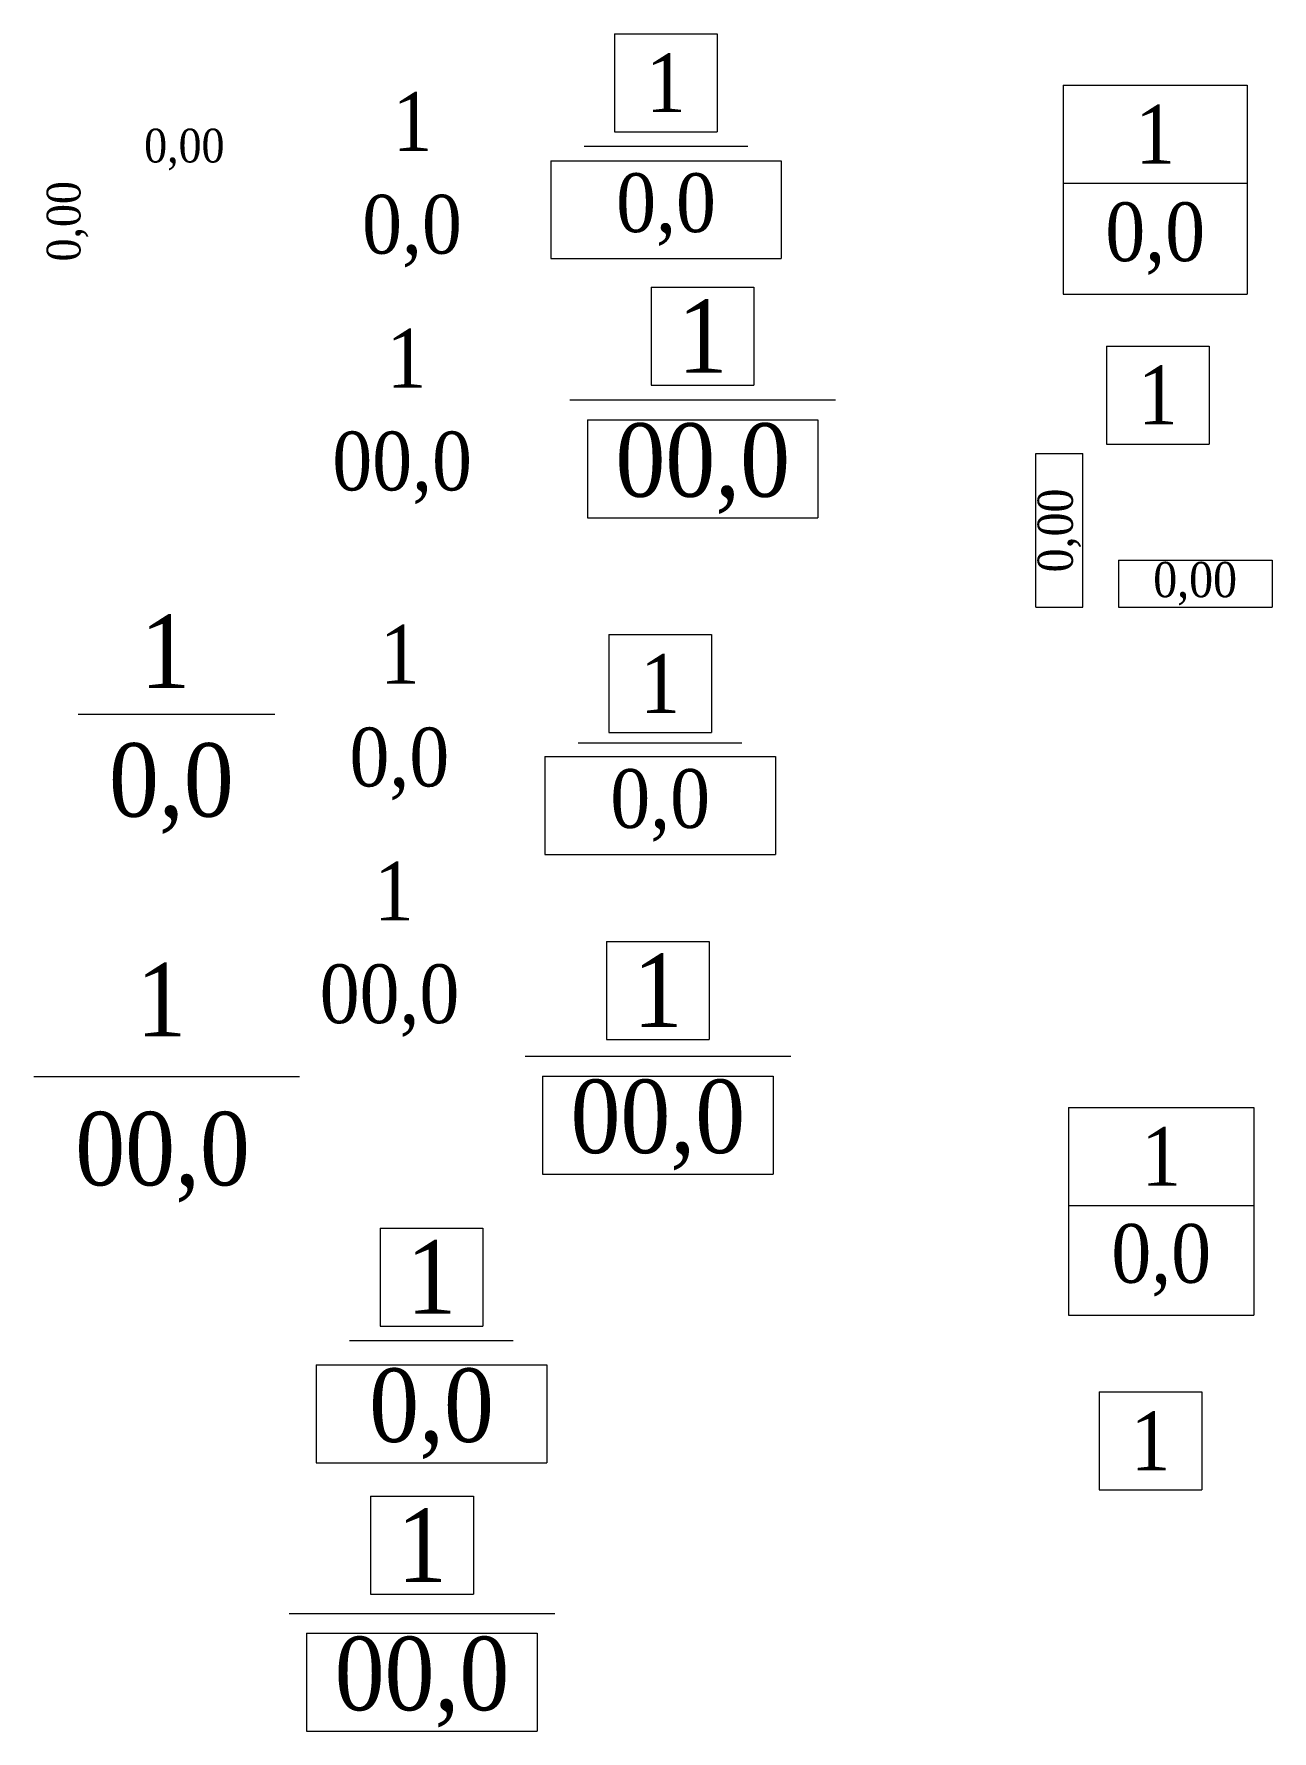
# Model space of a CAD drawing. Header units: millimetres. Extents: x -497 to 40677, y -388 to 21547.
# Drawn here: x 32241 to 40677, y 3608 to 15171 of the extents above; entities that cross this region are included whole.
import ezdxf

# ---------------------------------------------------------------- set-up
doc = ezdxf.new("R2010")
doc.units = ezdxf.units.MM
doc.styles.add('Annotative', font='times.ttf', dxfattribs={"width": 0.9})
doc.styles.get("Standard").update_dxf_attribs({"font": 'times.ttf', "width": 0.9, "height": 400})

# ---------------------------------------------------------------- blocks, each defined once
blk = doc.blocks.new('*T23')
at = {"layer": 'Defpoints', "color": 8, "linetype": 'ByBlock', "lineweight": 0, "transparency": 16777216}
for p, q in [((0, 0), (700, 0)), ((0, 0), (0, -667)), ((700, 0), (700, -667)), ((0, -667), (700, -667))]:
    blk.add_line(p, q, dxfattribs=at)
at = {"color": 0, "lineweight": 30, "transparency": 16777216, "insert": (350, -333), "char_height": 500, "width": 500, "attachment_point": 5}
blk.add_mtext('1', dxfattribs=at)
blk = doc.blocks.new('*T24')
at = {"layer": 'Defpoints', "color": 8, "linetype": 'ByBlock', "lineweight": 0, "transparency": 16777216}
for p, q in [((0, 0), (1571, 0)), ((0, 0), (0, -667)), ((1571, 0), (1571, -667)), ((0, -667), (1571, -667))]:
    blk.add_line(p, q, dxfattribs=at)
at = {"color": 0, "lineweight": 30, "transparency": 16777216, "insert": (786, -333), "char_height": 500, "width": 1371.13, "attachment_point": 5}
blk.add_mtext('0,0', dxfattribs=at)
blk = doc.blocks.new('*T25')
at = {"layer": 'Defpoints', "color": 8, "linetype": 'ByBlock', "lineweight": 0, "transparency": 16777216}
for p, q in [((0, 0), (700, 0)), ((0, 0), (0, -667)), ((700, 0), (700, -667)), ((0, -667), (700, -667))]:
    blk.add_line(p, q, dxfattribs=at)
at = {"color": 0, "lineweight": 30, "transparency": 16777216, "insert": (350, -333), "char_height": 500, "width": 500, "attachment_point": 5}
blk.add_mtext('1', dxfattribs=at)
blk = doc.blocks.new('*T26')
at = {"layer": 'Defpoints', "color": 8, "linetype": 'ByBlock', "lineweight": 0, "transparency": 16777216}
for p, q in [((0, 0), (1571, 0)), ((0, 0), (0, -667)), ((1571, 0), (1571, -667)), ((0, -667), (1571, -667))]:
    blk.add_line(p, q, dxfattribs=at)
at = {"color": 0, "lineweight": 30, "transparency": 16777216, "insert": (786, -333), "char_height": 500, "width": 1371.13, "attachment_point": 5}
blk.add_mtext('00,0', dxfattribs=at)
blk = doc.blocks.new('*T27')
at = {"layer": 'Defpoints', "color": 8, "linetype": 'ByBlock', "lineweight": 0, "transparency": 16777216}
for p, q in [((0, 0), (700, 0)), ((0, 0), (0, -667)), ((700, 0), (700, -667)), ((0, -667), (700, -667))]:
    blk.add_line(p, q, dxfattribs=at)
at = {"color": 0, "lineweight": 30, "transparency": 16777216, "insert": (350, -333), "char_height": 400, "width": 500, "attachment_point": 5}
blk.add_mtext('1', dxfattribs=at)
blk = doc.blocks.new('*T28')
at = {"layer": 'Defpoints', "color": 8, "linetype": 'ByBlock', "lineweight": 0, "transparency": 16777216}
for p, q in [((0, 0), (1571, 0)), ((0, 0), (0, -667)), ((1571, 0), (1571, -667)), ((0, -667), (1571, -667))]:
    blk.add_line(p, q, dxfattribs=at)
at = {"color": 0, "lineweight": 30, "transparency": 16777216, "insert": (786, -333), "char_height": 400, "width": 1371.13, "attachment_point": 5}
blk.add_mtext('0,0', dxfattribs=at)
blk = doc.blocks.new('*T29')
at = {"layer": 'Defpoints', "color": 8, "linetype": 'ByBlock', "lineweight": 0, "transparency": 16777216}
for p, q in [((0, 0), (700, 0)), ((0, 0), (0, -667)), ((700, 0), (700, -667)), ((0, -667), (700, -667))]:
    blk.add_line(p, q, dxfattribs=at)
at = {"color": 0, "lineweight": 30, "transparency": 16777216, "insert": (350, -333), "char_height": 500, "width": 500, "attachment_point": 5}
blk.add_mtext('1', dxfattribs=at)
blk = doc.blocks.new('*T30')
at = {"layer": 'Defpoints', "color": 8, "linetype": 'ByBlock', "lineweight": 0, "transparency": 16777216}
for p, q in [((0, 0), (1571, 0)), ((0, 0), (0, -667)), ((1571, 0), (1571, -667)), ((0, -667), (1571, -667))]:
    blk.add_line(p, q, dxfattribs=at)
at = {"color": 0, "lineweight": 30, "transparency": 16777216, "insert": (786, -333), "char_height": 500, "width": 1371.13, "attachment_point": 5}
blk.add_mtext('00,0', dxfattribs=at)
blk = doc.blocks.new('*T31')
at = {"layer": 'Defpoints', "color": 8, "linetype": 'ByBlock', "lineweight": 0, "transparency": 16777216}
for p, q in [((0, 0), (700, 0)), ((0, 0), (0, -667)), ((700, 0), (700, -667)), ((0, -667), (700, -667))]:
    blk.add_line(p, q, dxfattribs=at)
at = {"color": 0, "lineweight": 30, "transparency": 16777216, "insert": (350, -333), "char_height": 400, "width": 500, "attachment_point": 5}
blk.add_mtext('1', dxfattribs=at)
blk = doc.blocks.new('*T32')
at = {"layer": 'Defpoints', "color": 8, "linetype": 'ByBlock', "lineweight": 0, "transparency": 16777216}
for p, q in [((0, 0), (1571, 0)), ((0, 0), (0, -667)), ((1571, 0), (1571, -667)), ((0, -667), (1571, -667))]:
    blk.add_line(p, q, dxfattribs=at)
at = {"color": 0, "lineweight": 30, "transparency": 16777216, "insert": (786, -333), "char_height": 400, "width": 1371.13, "attachment_point": 5}
blk.add_mtext('0,0', dxfattribs=at)
blk = doc.blocks.new('*T33')
at = {"layer": 'Defpoints', "color": 8, "linetype": 'ByBlock', "lineweight": 0, "transparency": 16777216}
for p, q in [((0, 0), (700, 0)), ((0, 0), (0, -667)), ((700, 0), (700, -667)), ((0, -667), (700, -667))]:
    blk.add_line(p, q, dxfattribs=at)
at = {"color": 0, "lineweight": 30, "transparency": 16777216, "insert": (350, -333), "char_height": 500, "width": 500, "attachment_point": 5}
blk.add_mtext('1', dxfattribs=at)
blk = doc.blocks.new('*T34')
at = {"layer": 'Defpoints', "color": 8, "linetype": 'ByBlock', "lineweight": 0, "transparency": 16777216}
for p, q in [((0, 0), (1571, 0)), ((0, 0), (0, -667)), ((1571, 0), (1571, -667)), ((0, -667), (1571, -667))]:
    blk.add_line(p, q, dxfattribs=at)
at = {"color": 0, "lineweight": 30, "transparency": 16777216, "insert": (786, -333), "char_height": 500, "width": 1371.13, "attachment_point": 5}
blk.add_mtext('00,0', dxfattribs=at)
blk = doc.blocks.new('*T35')
at = {"color": 0, "lineweight": 9, "transparency": 16777216}
blk.add_line((0, -667), (1255, -667), dxfattribs=at)
at = {"layer": 'Defpoints', "color": 8, "linetype": 'ByBlock', "lineweight": 0, "transparency": 16777216}
for p, q in [((0, 0), (1255, 0)), ((0, 0), (0, -1422)), ((1255, 0), (1255, -1422)), ((0, -1422), (1255, -1422))]:
    blk.add_line(p, q, dxfattribs=at)
at = {"color": 0, "lineweight": 30, "transparency": 16777216, "char_height": 400, "width": 1055.02, "attachment_point": 5}
for s, insert in [('1', (628, -333)), ('0,0', (628, -1045))]:
    blk.add_mtext(s, dxfattribs=dict(at, insert=insert))
blk = doc.blocks.new('*T36')
at = {"color": 0, "lineweight": 9, "transparency": 16777216}
blk.add_line((0, -667), (1264, -667), dxfattribs=at)
at = {"layer": 'Defpoints', "color": 8, "linetype": 'ByBlock', "lineweight": 0, "transparency": 16777216}
for p, q in [((0, 0), (1264, 0)), ((0, 0), (0, -1415)), ((1264, 0), (1264, -1415)), ((0, -1415), (1264, -1415))]:
    blk.add_line(p, q, dxfattribs=at)
at = {"color": 0, "lineweight": 30, "transparency": 16777216, "char_height": 400, "width": 1064.17, "attachment_point": 5}
for s, insert in [('1', (632, -333)), ('0,0', (632, -1041))]:
    blk.add_mtext(s, dxfattribs=dict(at, insert=insert))
blk = doc.blocks.new('*T37')
at = {"layer": 'Defpoints', "color": 8, "linetype": 'ByBlock', "lineweight": 0, "transparency": 16777216}
for p, q in [((0, 0), (700, 0)), ((0, 0), (0, -667)), ((700, 0), (700, -667)), ((0, -667), (700, -667))]:
    blk.add_line(p, q, dxfattribs=at)
at = {"color": 0, "lineweight": 30, "transparency": 16777216, "insert": (350, -333), "char_height": 400, "width": 500, "attachment_point": 5}
blk.add_mtext('1', dxfattribs=at)
blk = doc.blocks.new('*T38')
at = {"layer": 'Defpoints', "color": 8, "linetype": 'ByBlock', "lineweight": 0, "transparency": 16777216}
for p, q in [((0, 0), (700, 0)), ((0, 0), (0, -667)), ((700, 0), (700, -667)), ((0, -667), (700, -667))]:
    blk.add_line(p, q, dxfattribs=at)
at = {"color": 0, "lineweight": 30, "transparency": 16777216, "insert": (350, -333), "char_height": 400, "width": 500, "attachment_point": 5}
blk.add_mtext('1', dxfattribs=at)
blk = doc.blocks.new('*T39')
at = {"layer": 'Defpoints', "color": 8, "linetype": 'ByBlock', "lineweight": 0, "transparency": 16777216}
for p, q in [((0, 0), (1047, 0)), ((0, 0), (0, -320)), ((1047, 0), (1047, -320)), ((0, -320), (1047, -320))]:
    blk.add_line(p, q, dxfattribs=at)
at = {"color": 0, "lineweight": 30, "transparency": 16777216, "insert": (523, -160), "char_height": 240, "width": 846.79, "attachment_point": 5, "style": 'Annotative'}
blk.add_mtext('0,00', dxfattribs=at)
blk = doc.blocks.new('*T40')
at = {"layer": 'Defpoints', "color": 8, "linetype": 'ByBlock', "lineweight": 0, "transparency": 16777216}
for p, q in [((0, 0), (0, 1047)), ((0, 1047), (320, 1047)), ((320, 0), (320, 1047)), ((0, 0), (320, 0))]:
    blk.add_line(p, q, dxfattribs=at)
at = {"color": 0, "lineweight": 30, "transparency": 16777216, "insert": (160, 523), "char_height": 240, "width": 846.79, "attachment_point": 5, "rotation": 90, "style": 'Annotative'}
blk.add_mtext('0,00', dxfattribs=at)

msp = doc.modelspace()

# ---------------------------------------------------------------- linework, layer by layer
at = {"color": 1, "lineweight": 9}
for p, q in [((37105, 14403), (35990, 14403)), ((37702, 12675), (35892, 12675))]:
    msp.add_line(p, q, dxfattribs=at)
at = {"lineweight": 9}
for p, q in [((33883, 10533), (32543, 10533)), ((37065, 10339), (35950, 10339)), ((37397, 8203), (35587, 8203)), ((34051, 8065), (32241, 8065)), ((35507, 6267), (34392, 6267)), ((35790, 4407), (33980, 4407))]:
    msp.add_line(p, q, dxfattribs=at)
at = {"color": 1, "lineweight": 30, "const_width": 0.09}
for points in [[(34284, 14224), (35284, 14224)], [(34144, 12611), (35344, 12611)]]:
    msp.add_lwpolyline(points, dxfattribs=at)
at = {"lineweight": 30, "const_width": 0.09}
for points in [[(34198, 10594), (35198, 10594)], [(34058, 8981), (35258, 8981)]]:
    msp.add_lwpolyline(points, dxfattribs=at)

# ---------------------------------------------------------------- block references
for name, p in [('*T31', (36197, 15171)), ('*T35', (39253, 14821)), ('*T32', (35762, 14307)), ('*T33', (36447, 13445)), ('*T37', (39549, 13044)), ('*T34', (36012, 12542)), ('*T40', (39068, 11265)), ('*T39', (39630, 11585)), ('*T27', (36157, 11078)), ('*T28', (35722, 10247)), ('*T29', (36142, 8987)), ('*T30', (35706, 8070)), ('*T36', (39290, 7856)), ('*T23', (34599, 7034)), ('*T24', (34164, 6102)), ('*T38', (39499, 5918)), ('*T25', (34535, 5207)), ('*T26', (34099, 4274))]:
    msp.add_blockref(name, p)

# ---------------------------------------------------------------- texts
at = {"color": 1, "lineweight": 30, "width": 0.9}
for s, p in [('1', (34684, 14374)), ('0,0', (34477, 13674)), ('1', (34644, 12761)), ('00,0', (34274, 12061))]:
    msp.add_text(s, height=400, dxfattribs=at).set_placement(p)
at = {"lineweight": 30, "width": 0.9}
for s, p in [('1', (34598, 10744)), ('0,0', (34391, 10044)), ('1', (34558, 9131)), ('00,0', (34188, 8431))]:
    msp.add_text(s, height=400, dxfattribs=at).set_placement(p)
at = {"color": 1, "insert": (32992, 14525), "char_height": 230, "attachment_point": 1}
msp.add_mtext_dynamic_manual_height_columns('0,00', width=139.34, gutter_width=12.5, heights=[0], dxfattribs=at)
at = {"color": 1, "insert": (32328, 13621), "char_height": 230, "attachment_point": 1, "rotation": 90}
msp.add_mtext_dynamic_manual_height_columns('0,00', width=139.34, gutter_width=12.5, heights=[0], dxfattribs=at)
at = {"char_height": 500, "attachment_point": 3}
for s, heights, insert in [('1', [317], (33306, 11214)), ('0,0', [0], (33602, 10338)), ('1', [317], (33278, 8841)), ('00,0', [0], (33712, 7826))]:
    msp.add_mtext_dynamic_manual_height_columns(s, width=139.34, gutter_width=12.5, heights=heights, dxfattribs=dict(at, insert=insert))

doc.saveas('drawing.dxf')
